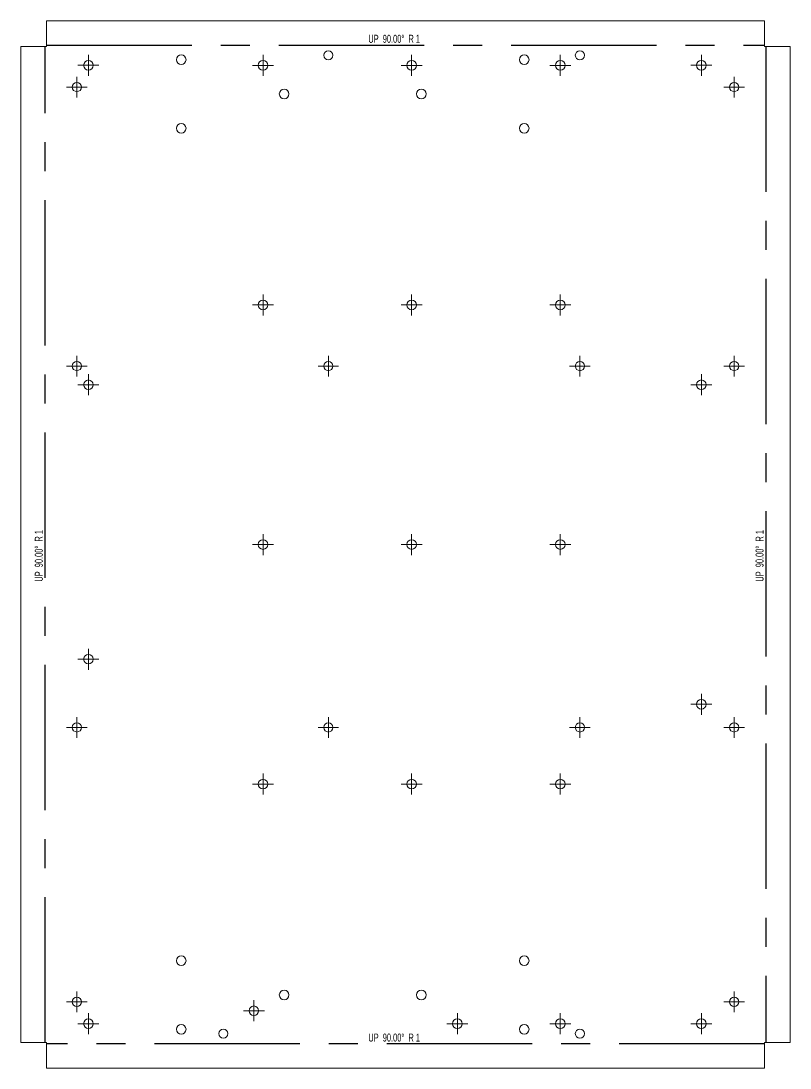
# Model space of a CAD drawing. Header units: millimetres. Extents: x 0 to 6132, y 1 to 2971.
# Drawn here: x 4450 to 6132, y 295 to 2584 of the extents above; entities that cross this region are included whole.
import ezdxf

# ---------------------------------------------------------------- set-up
doc = ezdxf.new("R2010")
doc.units = ezdxf.units.MM
doc.header["$LTSCALE"] = 5
doc.linetypes.add('CENTERX2', pattern=[20.32, 12.7, -2.54, 2.54, -2.54])
doc.styles.add('SLDTEXTSTYLE2', font='TXT', dxfattribs={"width": 0.671875})

# ---------------------------------------------------------------- blocks, each defined once
blk = doc.blocks.new('SW_CENTERMARKSYMBOL_35')
at = {"color": 0, "linetype": 'Continuous', "lineweight": 0, "ltscale": 5}
for p, q in [((0, 12.5), (0, 23)), ((-12.5, 0), (-23, 0)), ((0, 0), (-12.5, 0)), ((0, 0), (0, 12.5)), ((0, 0), (0, -12.5)), ((0, 0), (12.5, 0)), ((12.5, 0), (23, 0)), ((0, -12.5), (0, -23))]:
    blk.add_line(p, q, dxfattribs=at)
blk = doc.blocks.new('SW_CENTERMARKSYMBOL_36')
at = {"color": 0, "linetype": 'Continuous', "lineweight": 0, "ltscale": 5}
for p, q in [((0, 12.5), (0, 23)), ((-12.5, 0), (-23, 0)), ((0, 0), (-12.5, 0)), ((0, 0), (0, 12.5)), ((0, 0), (0, -12.5)), ((0, 0), (12.5, 0)), ((12.5, 0), (23, 0)), ((0, -12.5), (0, -23))]:
    blk.add_line(p, q, dxfattribs=at)
blk = doc.blocks.new('SW_CENTERMARKSYMBOL_37')
at = {"color": 0, "linetype": 'Continuous', "lineweight": 0, "ltscale": 5}
for p, q in [((0, 12.5), (0, 23)), ((-12.5, 0), (-23, 0)), ((0, 0), (-12.5, 0)), ((0, 0), (0, 12.5)), ((0, 0), (0, -12.5)), ((0, 0), (12.5, 0)), ((12.5, 0), (23, 0)), ((0, -12.5), (0, -23))]:
    blk.add_line(p, q, dxfattribs=at)
blk = doc.blocks.new('SW_CENTERMARKSYMBOL_38')
at = {"color": 0, "linetype": 'Continuous', "lineweight": 0, "ltscale": 5}
for p, q in [((0, 12.5), (0, 23)), ((-12.5, 0), (-23, 0)), ((0, 0), (-12.5, 0)), ((0, 0), (0, 12.5)), ((0, 0), (0, -12.5)), ((0, 0), (12.5, 0)), ((12.5, 0), (23, 0)), ((0, -12.5), (0, -23))]:
    blk.add_line(p, q, dxfattribs=at)
blk = doc.blocks.new('SW_CENTERMARKSYMBOL_39')
at = {"color": 0, "linetype": 'Continuous', "lineweight": 0, "ltscale": 5}
for p, q in [((0, 12.5), (0, 23)), ((-12.5, 0), (-23, 0)), ((0, 0), (-12.5, 0)), ((0, 0), (0, 12.5)), ((0, 0), (0, -12.5)), ((0, 0), (12.5, 0)), ((12.5, 0), (23, 0)), ((0, -12.5), (0, -23))]:
    blk.add_line(p, q, dxfattribs=at)
blk = doc.blocks.new('SW_CENTERMARKSYMBOL_40')
at = {"color": 0, "linetype": 'Continuous', "lineweight": 0, "ltscale": 5}
for p, q in [((0, 12.5), (0, 23)), ((-12.5, 0), (-23, 0)), ((0, 0), (-12.5, 0)), ((0, 0), (0, 12.5)), ((0, 0), (0, -12.5)), ((0, 0), (12.5, 0)), ((12.5, 0), (23, 0)), ((0, -12.5), (0, -23))]:
    blk.add_line(p, q, dxfattribs=at)
blk = doc.blocks.new('SW_CENTERMARKSYMBOL_41')
at = {"color": 0, "linetype": 'Continuous', "lineweight": 0, "ltscale": 5}
for p, q in [((0, 12.5), (0, 23)), ((-12.5, 0), (-23, 0)), ((0, 0), (-12.5, 0)), ((0, 0), (0, 12.5)), ((0, 0), (0, -12.5)), ((0, 0), (12.5, 0)), ((12.5, 0), (23, 0)), ((0, -12.5), (0, -23))]:
    blk.add_line(p, q, dxfattribs=at)
blk = doc.blocks.new('SW_CENTERMARKSYMBOL_42')
at = {"color": 0, "linetype": 'Continuous', "lineweight": 0, "ltscale": 5}
for p, q in [((0, 12.5), (0, 23)), ((-12.5, 0), (-23, 0)), ((0, 0), (-12.5, 0)), ((0, 0), (0, 12.5)), ((0, 0), (0, -12.5)), ((0, 0), (12.5, 0)), ((12.5, 0), (23, 0)), ((0, -12.5), (0, -23))]:
    blk.add_line(p, q, dxfattribs=at)
blk = doc.blocks.new('SW_CENTERMARKSYMBOL_43')
at = {"color": 0, "linetype": 'Continuous', "lineweight": 0, "ltscale": 5}
for p, q in [((0, 12.5), (0, 23)), ((-12.5, 0), (-23, 0)), ((0, 0), (-12.5, 0)), ((0, 0), (0, 12.5)), ((0, 0), (0, -12.5)), ((0, 0), (12.5, 0)), ((12.5, 0), (23, 0)), ((0, -12.5), (0, -23))]:
    blk.add_line(p, q, dxfattribs=at)
blk = doc.blocks.new('SW_CENTERMARKSYMBOL_44')
at = {"color": 0, "linetype": 'Continuous', "lineweight": 0, "ltscale": 5}
for p, q in [((0, 12.5), (0, 23)), ((-12.5, 0), (-23, 0)), ((0, 0), (-12.5, 0)), ((0, 0), (0, 12.5)), ((0, 0), (0, -12.5)), ((0, 0), (12.5, 0)), ((12.5, 0), (23, 0)), ((0, -12.5), (0, -23))]:
    blk.add_line(p, q, dxfattribs=at)
blk = doc.blocks.new('SW_CENTERMARKSYMBOL_45')
at = {"color": 0, "linetype": 'Continuous', "lineweight": 0, "ltscale": 5}
for p, q in [((0, 12.5), (0, 23)), ((-12.5, 0), (-23, 0)), ((0, 0), (-12.5, 0)), ((0, 0), (0, 12.5)), ((0, 0), (0, -12.5)), ((0, 0), (12.5, 0)), ((12.5, 0), (23, 0)), ((0, -12.5), (0, -23))]:
    blk.add_line(p, q, dxfattribs=at)
blk = doc.blocks.new('SW_CENTERMARKSYMBOL_46')
at = {"color": 0, "linetype": 'Continuous', "lineweight": 0, "ltscale": 5}
for p, q in [((0, 12.5), (0, 23)), ((-12.5, 0), (-23, 0)), ((0, 0), (-12.5, 0)), ((0, 0), (0, 12.5)), ((0, 0), (0, -12.5)), ((0, 0), (12.5, 0)), ((12.5, 0), (23, 0)), ((0, -12.5), (0, -23))]:
    blk.add_line(p, q, dxfattribs=at)
blk = doc.blocks.new('SW_CENTERMARKSYMBOL_47')
at = {"color": 0, "linetype": 'Continuous', "lineweight": 0, "ltscale": 5}
for p, q in [((0, 12.5), (0, 23)), ((-12.5, 0), (-23, 0)), ((0, 0), (-12.5, 0)), ((0, 0), (0, 12.5)), ((0, 0), (0, -12.5)), ((0, 0), (12.5, 0)), ((12.5, 0), (23, 0)), ((0, -12.5), (0, -23))]:
    blk.add_line(p, q, dxfattribs=at)
blk = doc.blocks.new('SW_CENTERMARKSYMBOL_48')
at = {"color": 0, "linetype": 'Continuous', "lineweight": 0, "ltscale": 5}
for p, q in [((0, 12.5), (0, 23)), ((-12.5, 0), (-23, 0)), ((0, 0), (-12.5, 0)), ((0, 0), (0, 12.5)), ((0, 0), (0, -12.5)), ((0, 0), (12.5, 0)), ((12.5, 0), (23, 0)), ((0, -12.5), (0, -23))]:
    blk.add_line(p, q, dxfattribs=at)
blk = doc.blocks.new('SW_CENTERMARKSYMBOL_49')
at = {"color": 0, "linetype": 'Continuous', "lineweight": 0, "ltscale": 5}
for p, q in [((0, 12.5), (0, 23)), ((-12.5, 0), (-23, 0)), ((0, 0), (-12.5, 0)), ((0, 0), (0, 12.5)), ((0, 0), (0, -12.5)), ((0, 0), (12.5, 0)), ((12.5, 0), (23, 0)), ((0, -12.5), (0, -23))]:
    blk.add_line(p, q, dxfattribs=at)
blk = doc.blocks.new('SW_CENTERMARKSYMBOL_50')
at = {"color": 0, "linetype": 'Continuous', "lineweight": 0, "ltscale": 5}
for p, q in [((0, 12.5), (0, 23)), ((-12.5, 0), (-23, 0)), ((0, 0), (-12.5, 0)), ((0, 0), (0, 12.5)), ((0, 0), (0, -12.5)), ((0, 0), (12.5, 0)), ((12.5, 0), (23, 0)), ((0, -12.5), (0, -23))]:
    blk.add_line(p, q, dxfattribs=at)
blk = doc.blocks.new('SW_CENTERMARKSYMBOL_51')
at = {"color": 0, "linetype": 'Continuous', "lineweight": 0, "ltscale": 5}
for p, q in [((0, 12.5), (0, 23)), ((-12.5, 0), (-23, 0)), ((0, 0), (-12.5, 0)), ((0, 0), (0, 12.5)), ((0, 0), (0, -12.5)), ((0, 0), (12.5, 0)), ((12.5, 0), (23, 0)), ((0, -12.5), (0, -23))]:
    blk.add_line(p, q, dxfattribs=at)
blk = doc.blocks.new('SW_CENTERMARKSYMBOL_52')
at = {"color": 0, "linetype": 'Continuous', "lineweight": 0, "ltscale": 5}
for p, q in [((0, 12.5), (0, 23)), ((-12.5, 0), (-23, 0)), ((0, 0), (-12.5, 0)), ((0, 0), (0, 12.5)), ((0, 0), (0, -12.5)), ((0, 0), (12.5, 0)), ((12.5, 0), (23, 0)), ((0, -12.5), (0, -23))]:
    blk.add_line(p, q, dxfattribs=at)
blk = doc.blocks.new('SW_CENTERMARKSYMBOL_53')
at = {"color": 0, "linetype": 'Continuous', "lineweight": 0, "ltscale": 5}
for p, q in [((0, 12.5), (0, 23)), ((-12.5, 0), (-23, 0)), ((0, 0), (-12.5, 0)), ((0, 0), (0, 12.5)), ((0, 0), (0, -12.5)), ((0, 0), (12.5, 0)), ((12.5, 0), (23, 0)), ((0, -12.5), (0, -23))]:
    blk.add_line(p, q, dxfattribs=at)
blk = doc.blocks.new('SW_CENTERMARKSYMBOL_54')
at = {"color": 0, "linetype": 'Continuous', "lineweight": 0, "ltscale": 5}
for p, q in [((0, 12.5), (0, 23)), ((-12.5, 0), (-23, 0)), ((0, 0), (-12.5, 0)), ((0, 0), (0, 12.5)), ((0, 0), (0, -12.5)), ((0, 0), (12.5, 0)), ((12.5, 0), (23, 0)), ((0, -12.5), (0, -23))]:
    blk.add_line(p, q, dxfattribs=at)
blk = doc.blocks.new('SW_CENTERMARKSYMBOL_55')
at = {"color": 0, "linetype": 'Continuous', "lineweight": 0, "ltscale": 5}
for p, q in [((0, 12.5), (0, 23)), ((-12.5, 0), (-23, 0)), ((0, 0), (-12.5, 0)), ((0, 0), (0, 12.5)), ((0, 0), (0, -12.5)), ((0, 0), (12.5, 0)), ((12.5, 0), (23, 0)), ((0, -12.5), (0, -23))]:
    blk.add_line(p, q, dxfattribs=at)
blk = doc.blocks.new('SW_CENTERMARKSYMBOL_56')
at = {"color": 0, "linetype": 'Continuous', "lineweight": 0, "ltscale": 5}
for p, q in [((0, 12.5), (0, 23)), ((-12.5, 0), (-23, 0)), ((0, 0), (-12.5, 0)), ((0, 0), (0, 12.5)), ((0, 0), (0, -12.5)), ((0, 0), (12.5, 0)), ((12.5, 0), (23, 0)), ((0, -12.5), (0, -23))]:
    blk.add_line(p, q, dxfattribs=at)
blk = doc.blocks.new('SW_CENTERMARKSYMBOL_57')
at = {"color": 0, "linetype": 'Continuous', "lineweight": 0, "ltscale": 5}
for p, q in [((-12.5, 0), (-22.5, 0)), ((0, 0), (-12.5, 0)), ((0, 12.5), (0, 22.5)), ((0, 0), (0, 12.5)), ((0, 0), (0, -12.5)), ((0, 0), (12.5, 0)), ((12.5, 0), (22.5, 0)), ((0, -12.5), (0, -22.5))]:
    blk.add_line(p, q, dxfattribs=at)
blk = doc.blocks.new('SW_CENTERMARKSYMBOL_58')
at = {"color": 0, "linetype": 'Continuous', "lineweight": 0, "ltscale": 5}
for p, q in [((-12.5, 0), (-22.5, 0)), ((0, 0), (-12.5, 0)), ((0, 12.5), (0, 22.5)), ((0, 0), (0, 12.5)), ((0, 0), (0, -12.5)), ((0, 0), (12.5, 0)), ((12.5, 0), (22.5, 0)), ((0, -12.5), (0, -22.5))]:
    blk.add_line(p, q, dxfattribs=at)
blk = doc.blocks.new('SW_CENTERMARKSYMBOL_59')
at = {"color": 0, "linetype": 'Continuous', "lineweight": 0, "ltscale": 5}
for p, q in [((-12.5, 0), (-22.5, 0)), ((0, 0), (-12.5, 0)), ((0, 12.5), (0, 22.5)), ((0, 0), (0, 12.5)), ((0, 0), (0, -12.5)), ((0, 0), (12.5, 0)), ((12.5, 0), (22.5, 0)), ((0, -12.5), (0, -22.5))]:
    blk.add_line(p, q, dxfattribs=at)
blk = doc.blocks.new('SW_CENTERMARKSYMBOL_60')
at = {"color": 0, "linetype": 'Continuous', "lineweight": 0, "ltscale": 5}
for p, q in [((-12.5, 0), (-22.5, 0)), ((0, 0), (-12.5, 0)), ((0, 12.5), (0, 22.5)), ((0, 0), (0, 12.5)), ((0, 0), (0, -12.5)), ((0, 0), (12.5, 0)), ((12.5, 0), (22.5, 0)), ((0, -12.5), (0, -22.5))]:
    blk.add_line(p, q, dxfattribs=at)
blk = doc.blocks.new('SW_CENTERMARKSYMBOL_61')
at = {"color": 0, "linetype": 'Continuous', "lineweight": 0, "ltscale": 5}
for p, q in [((-12.5, 0), (-22.5, 0)), ((0, 0), (-12.5, 0)), ((0, 12.5), (0, 22.5)), ((0, 0), (0, 12.5)), ((0, 0), (0, -12.5)), ((0, 0), (12.5, 0)), ((12.5, 0), (22.5, 0)), ((0, -12.5), (0, -22.5))]:
    blk.add_line(p, q, dxfattribs=at)
blk = doc.blocks.new('SW_CENTERMARKSYMBOL_62')
at = {"color": 0, "linetype": 'Continuous', "lineweight": 0, "ltscale": 5}
for p, q in [((-12.5, 0), (-22.5, 0)), ((0, 0), (-12.5, 0)), ((0, 12.5), (0, 22.5)), ((0, 0), (0, 12.5)), ((0, 0), (0, -12.5)), ((0, 0), (12.5, 0)), ((12.5, 0), (22.5, 0)), ((0, -12.5), (0, -22.5))]:
    blk.add_line(p, q, dxfattribs=at)
blk = doc.blocks.new('SW_CENTERMARKSYMBOL_63')
at = {"color": 0, "linetype": 'Continuous', "lineweight": 0, "ltscale": 5}
for p, q in [((-12.5, 0), (-22.5, 0)), ((0, 0), (-12.5, 0)), ((0, 12.5), (0, 22.5)), ((0, 0), (0, 12.5)), ((0, 0), (0, -12.5)), ((0, 0), (12.5, 0)), ((12.5, 0), (22.5, 0)), ((0, -12.5), (0, -22.5))]:
    blk.add_line(p, q, dxfattribs=at)
blk = doc.blocks.new('SW_CENTERMARKSYMBOL_64')
at = {"color": 0, "linetype": 'Continuous', "lineweight": 0, "ltscale": 5}
for p, q in [((-12.5, 0), (-22.5, 0)), ((0, 0), (-12.5, 0)), ((0, 12.5), (0, 22.5)), ((0, 0), (0, 12.5)), ((0, 0), (0, -12.5)), ((0, 0), (12.5, 0)), ((12.5, 0), (22.5, 0)), ((0, -12.5), (0, -22.5))]:
    blk.add_line(p, q, dxfattribs=at)
blk = doc.blocks.new('SW_CENTERMARKSYMBOL_65')
at = {"color": 0, "linetype": 'Continuous', "lineweight": 0, "ltscale": 5}
for p, q in [((-12.5, 0), (-22.5, 0)), ((0, 0), (-12.5, 0)), ((0, 12.5), (0, 22.5)), ((0, 0), (0, 12.5)), ((0, 0), (0, -12.5)), ((0, 0), (12.5, 0)), ((12.5, 0), (22.5, 0)), ((0, -12.5), (0, -22.5))]:
    blk.add_line(p, q, dxfattribs=at)
blk = doc.blocks.new('SW_CENTERMARKSYMBOL_66')
at = {"color": 0, "linetype": 'Continuous', "lineweight": 0, "ltscale": 5}
for p, q in [((-12.5, 0), (-22.5, 0)), ((0, 0), (-12.5, 0)), ((0, 12.5), (0, 22.5)), ((0, 0), (0, 12.5)), ((0, 0), (0, -12.5)), ((0, 0), (12.5, 0)), ((12.5, 0), (22.5, 0)), ((0, -12.5), (0, -22.5))]:
    blk.add_line(p, q, dxfattribs=at)
blk = doc.blocks.new('SW_CENTERMARKSYMBOL_67')
at = {"color": 0, "linetype": 'Continuous', "lineweight": 0, "ltscale": 5}
for p, q in [((-12.5, 0), (-22.5, 0)), ((0, 0), (-12.5, 0)), ((0, 12.5), (0, 22.5)), ((0, 0), (0, 12.5)), ((0, 0), (0, -12.5)), ((0, 0), (12.5, 0)), ((12.5, 0), (22.5, 0)), ((0, -12.5), (0, -22.5))]:
    blk.add_line(p, q, dxfattribs=at)
blk = doc.blocks.new('SW_CENTERMARKSYMBOL_68')
at = {"color": 0, "linetype": 'Continuous', "lineweight": 0, "ltscale": 5}
for p, q in [((-12.5, 0), (-22.5, 0)), ((0, 0), (-12.5, 0)), ((0, 12.5), (0, 22.5)), ((0, 0), (0, 12.5)), ((0, 0), (0, -12.5)), ((0, 0), (12.5, 0)), ((12.5, 0), (22.5, 0)), ((0, -12.5), (0, -22.5))]:
    blk.add_line(p, q, dxfattribs=at)
blk = doc.blocks.new('SW_CENTERMARKSYMBOL_69')
at = {"color": 0, "linetype": 'Continuous', "lineweight": 0, "ltscale": 5}
for p, q in [((0, 12.5), (0, 23)), ((-12.5, 0), (-23, 0)), ((0, 0), (-12.5, 0)), ((0, 0), (0, 12.5)), ((0, 0), (0, -12.5)), ((0, 0), (12.5, 0)), ((12.5, 0), (23, 0)), ((0, -12.5), (0, -23))]:
    blk.add_line(p, q, dxfattribs=at)
blk = doc.blocks.new('SW_CENTERMARKSYMBOL_70')
at = {"color": 0, "linetype": 'Continuous', "lineweight": 0, "ltscale": 5}
for p, q in [((0, 12.5), (0, 23)), ((-12.5, 0), (-23, 0)), ((0, 0), (-12.5, 0)), ((0, 0), (0, 12.5)), ((0, 0), (0, -12.5)), ((0, 0), (12.5, 0)), ((12.5, 0), (23, 0)), ((0, -12.5), (0, -23))]:
    blk.add_line(p, q, dxfattribs=at)
blk = doc.blocks.new('SW_CENTERMARKSYMBOL_71')
at = {"color": 0, "linetype": 'Continuous', "lineweight": 0, "ltscale": 5}
for p, q in [((0, 12.5), (0, 23)), ((-12.5, 0), (-23, 0)), ((0, 0), (-12.5, 0)), ((0, 0), (0, 12.5)), ((0, 0), (0, -12.5)), ((0, 0), (12.5, 0)), ((12.5, 0), (23, 0)), ((0, -12.5), (0, -23))]:
    blk.add_line(p, q, dxfattribs=at)
blk = doc.blocks.new('SW_CENTERMARKSYMBOL_72')
at = {"color": 0, "linetype": 'Continuous', "lineweight": 0, "ltscale": 5}
for p, q in [((0, 12.5), (0, 23)), ((-12.5, 0), (-23, 0)), ((0, 0), (-12.5, 0)), ((0, 0), (0, 12.5)), ((0, 0), (0, -12.5)), ((0, 0), (12.5, 0)), ((12.5, 0), (23, 0)), ((0, -12.5), (0, -23))]:
    blk.add_line(p, q, dxfattribs=at)
blk = doc.blocks.new('SW_CENTERMARKSYMBOL_73')
at = {"color": 0, "linetype": 'Continuous', "lineweight": 0, "ltscale": 5}
for p, q in [((0, 12.5), (0, 23)), ((-12.5, 0), (-23, 0)), ((0, 0), (-12.5, 0)), ((0, 0), (0, 12.5)), ((0, 0), (0, -12.5)), ((0, 0), (12.5, 0)), ((12.5, 0), (23, 0)), ((0, -12.5), (0, -23))]:
    blk.add_line(p, q, dxfattribs=at)
blk = doc.blocks.new('SW_CENTERMARKSYMBOL_74')
at = {"color": 0, "linetype": 'Continuous', "lineweight": 0, "ltscale": 5}
for p, q in [((0, 12.5), (0, 23)), ((-12.5, 0), (-23, 0)), ((0, 0), (-12.5, 0)), ((0, 0), (0, 12.5)), ((0, 0), (0, -12.5)), ((0, 0), (12.5, 0)), ((12.5, 0), (23, 0)), ((0, -12.5), (0, -23))]:
    blk.add_line(p, q, dxfattribs=at)
blk = doc.blocks.new('SW_CENTERMARKSYMBOL_75')
at = {"color": 0, "linetype": 'Continuous', "lineweight": 0, "ltscale": 5}
for p, q in [((0, 12.5), (0, 23)), ((-12.5, 0), (-23, 0)), ((0, 0), (-12.5, 0)), ((0, 0), (0, 12.5)), ((0, 0), (0, -12.5)), ((0, 0), (12.5, 0)), ((12.5, 0), (23, 0)), ((0, -12.5), (0, -23))]:
    blk.add_line(p, q, dxfattribs=at)
blk = doc.blocks.new('SW_CENTERMARKSYMBOL_76')
at = {"color": 0, "linetype": 'Continuous', "lineweight": 0, "ltscale": 5}
for p, q in [((0, 12.5), (0, 23)), ((-12.5, 0), (-23, 0)), ((0, 0), (-12.5, 0)), ((0, 0), (0, 12.5)), ((0, 0), (0, -12.5)), ((0, 0), (12.5, 0)), ((12.5, 0), (23, 0)), ((0, -12.5), (0, -23))]:
    blk.add_line(p, q, dxfattribs=at)
blk = doc.blocks.new('SW_CENTERMARKSYMBOL_77')
at = {"color": 0, "linetype": 'Continuous', "lineweight": 0, "ltscale": 5}
for p, q in [((0, 12.5), (0, 23)), ((-12.5, 0), (-23, 0)), ((0, 0), (-12.5, 0)), ((0, 0), (0, 12.5)), ((0, 0), (0, -12.5)), ((0, 0), (12.5, 0)), ((12.5, 0), (23, 0)), ((0, -12.5), (0, -23))]:
    blk.add_line(p, q, dxfattribs=at)
blk = doc.blocks.new('SW_CENTERMARKSYMBOL_78')
at = {"color": 0, "linetype": 'Continuous', "lineweight": 0, "ltscale": 5}
for p, q in [((0, 12.5), (0, 23)), ((-12.5, 0), (-23, 0)), ((0, 0), (-12.5, 0)), ((0, 0), (0, 12.5)), ((0, 0), (0, -12.5)), ((0, 0), (12.5, 0)), ((12.5, 0), (23, 0)), ((0, -12.5), (0, -23))]:
    blk.add_line(p, q, dxfattribs=at)
blk = doc.blocks.new('SW_CENTERMARKSYMBOL_79')
at = {"color": 0, "linetype": 'Continuous', "lineweight": 0, "ltscale": 5}
for p, q in [((0, 12.5), (0, 23)), ((-12.5, 0), (-23, 0)), ((0, 0), (-12.5, 0)), ((0, 0), (0, 12.5)), ((0, 0), (0, -12.5)), ((0, 0), (12.5, 0)), ((12.5, 0), (23, 0)), ((0, -12.5), (0, -23))]:
    blk.add_line(p, q, dxfattribs=at)
blk = doc.blocks.new('SW_CENTERMARKSYMBOL_80')
at = {"color": 0, "linetype": 'Continuous', "lineweight": 0, "ltscale": 5}
for p, q in [((0, 12.5), (0, 23)), ((-12.5, 0), (-23, 0)), ((0, 0), (-12.5, 0)), ((0, 0), (0, 12.5)), ((0, 0), (0, -12.5)), ((0, 0), (12.5, 0)), ((12.5, 0), (23, 0)), ((0, -12.5), (0, -23))]:
    blk.add_line(p, q, dxfattribs=at)
blk = doc.blocks.new('SW_CENTERMARKSYMBOL_81')
at = {"color": 0, "linetype": 'Continuous', "lineweight": 0, "ltscale": 5}
for p, q in [((0, 12.5), (0, 23)), ((-12.5, 0), (-23, 0)), ((0, 0), (-12.5, 0)), ((0, 0), (0, 12.5)), ((0, 0), (0, -12.5)), ((0, 0), (12.5, 0)), ((12.5, 0), (23, 0)), ((0, -12.5), (0, -23))]:
    blk.add_line(p, q, dxfattribs=at)
blk = doc.blocks.new('SW_CENTERMARKSYMBOL_82')
at = {"color": 0, "linetype": 'Continuous', "lineweight": 0, "ltscale": 5}
for p, q in [((0, 12.5), (0, 23)), ((-12.5, 0), (-23, 0)), ((0, 0), (-12.5, 0)), ((0, 0), (0, 12.5)), ((0, 0), (0, -12.5)), ((0, 0), (12.5, 0)), ((12.5, 0), (23, 0)), ((0, -12.5), (0, -23))]:
    blk.add_line(p, q, dxfattribs=at)
blk = doc.blocks.new('SW_CENTERMARKSYMBOL_83')
at = {"color": 0, "linetype": 'Continuous', "lineweight": 0, "ltscale": 5}
for p, q in [((0, 12.5), (0, 23)), ((-12.5, 0), (-23, 0)), ((0, 0), (-12.5, 0)), ((0, 0), (0, 12.5)), ((0, 0), (0, -12.5)), ((0, 0), (12.5, 0)), ((12.5, 0), (23, 0)), ((0, -12.5), (0, -23))]:
    blk.add_line(p, q, dxfattribs=at)
blk = doc.blocks.new('SW_CENTERMARKSYMBOL_84')
at = {"color": 0, "linetype": 'Continuous', "lineweight": 0, "ltscale": 5}
for p, q in [((0, 12.5), (0, 23)), ((-12.5, 0), (-23, 0)), ((0, 0), (-12.5, 0)), ((0, 0), (0, 12.5)), ((0, 0), (0, -12.5)), ((0, 0), (12.5, 0)), ((12.5, 0), (23, 0)), ((0, -12.5), (0, -23))]:
    blk.add_line(p, q, dxfattribs=at)
blk = doc.blocks.new('SW_CENTERMARKSYMBOL_85')
at = {"color": 0, "linetype": 'Continuous', "lineweight": 0, "ltscale": 5}
for p, q in [((0, 12.5), (0, 23)), ((-12.5, 0), (-23, 0)), ((0, 0), (-12.5, 0)), ((0, 0), (0, 12.5)), ((0, 0), (0, -12.5)), ((0, 0), (12.5, 0)), ((12.5, 0), (23, 0)), ((0, -12.5), (0, -23))]:
    blk.add_line(p, q, dxfattribs=at)
blk = doc.blocks.new('SW_CENTERMARKSYMBOL_86')
at = {"color": 0, "linetype": 'Continuous', "lineweight": 0, "ltscale": 5}
for p, q in [((0, 12.5), (0, 23)), ((-12.5, 0), (-23, 0)), ((0, 0), (-12.5, 0)), ((0, 0), (0, 12.5)), ((0, 0), (0, -12.5)), ((0, 0), (12.5, 0)), ((12.5, 0), (23, 0)), ((0, -12.5), (0, -23))]:
    blk.add_line(p, q, dxfattribs=at)
blk = doc.blocks.new('SW_CENTERMARKSYMBOL_87')
at = {"color": 0, "linetype": 'Continuous', "lineweight": 0, "ltscale": 5}
for p, q in [((0, 12.5), (0, 23)), ((-12.5, 0), (-23, 0)), ((0, 0), (-12.5, 0)), ((0, 0), (0, 12.5)), ((0, 0), (0, -12.5)), ((0, 0), (12.5, 0)), ((12.5, 0), (23, 0)), ((0, -12.5), (0, -23))]:
    blk.add_line(p, q, dxfattribs=at)
blk = doc.blocks.new('SW_CENTERMARKSYMBOL_88')
at = {"color": 0, "linetype": 'Continuous', "lineweight": 0, "ltscale": 5}
for p, q in [((0, 12.5), (0, 23)), ((-12.5, 0), (-23, 0)), ((0, 0), (-12.5, 0)), ((0, 0), (0, 12.5)), ((0, 0), (0, -12.5)), ((0, 0), (12.5, 0)), ((12.5, 0), (23, 0)), ((0, -12.5), (0, -23))]:
    blk.add_line(p, q, dxfattribs=at)
blk = doc.blocks.new('SW_CENTERMARKSYMBOL_89')
at = {"color": 0, "linetype": 'Continuous', "lineweight": 0, "ltscale": 5}
for p, q in [((0, 12.5), (0, 23)), ((-12.5, 0), (-23, 0)), ((0, 0), (-12.5, 0)), ((0, 0), (0, 12.5)), ((0, 0), (0, -12.5)), ((0, 0), (12.5, 0)), ((12.5, 0), (23, 0)), ((0, -12.5), (0, -23))]:
    blk.add_line(p, q, dxfattribs=at)
blk = doc.blocks.new('SW_CENTERMARKSYMBOL_90')
at = {"color": 0, "linetype": 'Continuous', "lineweight": 0, "ltscale": 5}
for p, q in [((0, 12.5), (0, 23)), ((-12.5, 0), (-23, 0)), ((0, 0), (-12.5, 0)), ((0, 0), (0, 12.5)), ((0, 0), (0, -12.5)), ((0, 0), (12.5, 0)), ((12.5, 0), (23, 0)), ((0, -12.5), (0, -23))]:
    blk.add_line(p, q, dxfattribs=at)
blk = doc.blocks.new('SW_CENTERMARKSYMBOL_91')
at = {"color": 0, "linetype": 'Continuous', "lineweight": 0, "ltscale": 5}
for p, q in [((0, 12.5), (0, 23)), ((-12.5, 0), (-23, 0)), ((0, 0), (-12.5, 0)), ((0, 0), (0, 12.5)), ((0, 0), (0, -12.5)), ((0, 0), (12.5, 0)), ((12.5, 0), (23, 0)), ((0, -12.5), (0, -23))]:
    blk.add_line(p, q, dxfattribs=at)
blk = doc.blocks.new('SW_CENTERMARKSYMBOL_92')
at = {"color": 0, "linetype": 'Continuous', "lineweight": 0, "ltscale": 5}
for p, q in [((-12.5, 0), (-22.5, 0)), ((0, 0), (-12.5, 0)), ((0, 12.5), (0, 22.5)), ((0, 0), (0, 12.5)), ((0, 0), (0, -12.5)), ((0, 0), (12.5, 0)), ((12.5, 0), (22.5, 0)), ((0, -12.5), (0, -22.5))]:
    blk.add_line(p, q, dxfattribs=at)
blk = doc.blocks.new('SW_CENTERMARKSYMBOL_93')
at = {"color": 0, "linetype": 'Continuous', "lineweight": 0, "ltscale": 5}
for p, q in [((-12.5, 0), (-22.5, 0)), ((0, 0), (-12.5, 0)), ((0, 12.5), (0, 22.5)), ((0, 0), (0, 12.5)), ((0, 0), (0, -12.5)), ((0, 0), (12.5, 0)), ((12.5, 0), (22.5, 0)), ((0, -12.5), (0, -22.5))]:
    blk.add_line(p, q, dxfattribs=at)
blk = doc.blocks.new('SW_CENTERMARKSYMBOL_94')
at = {"color": 0, "linetype": 'Continuous', "lineweight": 0, "ltscale": 5}
for p, q in [((-12.5, 0), (-22.5, 0)), ((0, 0), (-12.5, 0)), ((0, 12.5), (0, 22.5)), ((0, 0), (0, 12.5)), ((0, 0), (0, -12.5)), ((0, 0), (12.5, 0)), ((12.5, 0), (22.5, 0)), ((0, -12.5), (0, -22.5))]:
    blk.add_line(p, q, dxfattribs=at)
blk = doc.blocks.new('SW_CENTERMARKSYMBOL_95')
at = {"color": 0, "linetype": 'Continuous', "lineweight": 0, "ltscale": 5}
for p, q in [((-12.5, 0), (-22.5, 0)), ((0, 0), (-12.5, 0)), ((0, 12.5), (0, 22.5)), ((0, 0), (0, 12.5)), ((0, 0), (0, -12.5)), ((0, 0), (12.5, 0)), ((12.5, 0), (22.5, 0)), ((0, -12.5), (0, -22.5))]:
    blk.add_line(p, q, dxfattribs=at)
blk = doc.blocks.new('SW_CENTERMARKSYMBOL_96')
at = {"color": 0, "linetype": 'Continuous', "lineweight": 0, "ltscale": 5}
for p, q in [((-12.5, 0), (-22.5, 0)), ((0, 0), (-12.5, 0)), ((0, 12.5), (0, 22.5)), ((0, 0), (0, 12.5)), ((0, 0), (0, -12.5)), ((0, 0), (12.5, 0)), ((12.5, 0), (22.5, 0)), ((0, -12.5), (0, -22.5))]:
    blk.add_line(p, q, dxfattribs=at)
blk = doc.blocks.new('SW_CENTERMARKSYMBOL_97')
at = {"color": 0, "linetype": 'Continuous', "lineweight": 0, "ltscale": 5}
for p, q in [((-12.5, 0), (-22.5, 0)), ((0, 0), (-12.5, 0)), ((0, 12.5), (0, 22.5)), ((0, 0), (0, 12.5)), ((0, 0), (0, -12.5)), ((0, 0), (12.5, 0)), ((12.5, 0), (22.5, 0)), ((0, -12.5), (0, -22.5))]:
    blk.add_line(p, q, dxfattribs=at)
blk = doc.blocks.new('SW_CENTERMARKSYMBOL_98')
at = {"color": 0, "linetype": 'Continuous', "lineweight": 0, "ltscale": 5}
for p, q in [((-12.5, 0), (-22.5, 0)), ((0, 0), (-12.5, 0)), ((0, 12.5), (0, 22.5)), ((0, 0), (0, 12.5)), ((0, 0), (0, -12.5)), ((0, 0), (12.5, 0)), ((12.5, 0), (22.5, 0)), ((0, -12.5), (0, -22.5))]:
    blk.add_line(p, q, dxfattribs=at)
blk = doc.blocks.new('SW_CENTERMARKSYMBOL_99')
at = {"color": 0, "linetype": 'Continuous', "lineweight": 0, "ltscale": 5}
for p, q in [((-12.5, 0), (-22.5, 0)), ((0, 0), (-12.5, 0)), ((0, 12.5), (0, 22.5)), ((0, 0), (0, 12.5)), ((0, 0), (0, -12.5)), ((0, 0), (12.5, 0)), ((12.5, 0), (22.5, 0)), ((0, -12.5), (0, -22.5))]:
    blk.add_line(p, q, dxfattribs=at)
blk = doc.blocks.new('SW_CENTERMARKSYMBOL_100')
at = {"color": 0, "linetype": 'Continuous', "lineweight": 0, "ltscale": 5}
for p, q in [((-12.5, 0), (-22.5, 0)), ((0, 0), (-12.5, 0)), ((0, 12.5), (0, 22.5)), ((0, 0), (0, 12.5)), ((0, 0), (0, -12.5)), ((0, 0), (12.5, 0)), ((12.5, 0), (22.5, 0)), ((0, -12.5), (0, -22.5))]:
    blk.add_line(p, q, dxfattribs=at)
blk = doc.blocks.new('SW_CENTERMARKSYMBOL_101')
at = {"color": 0, "linetype": 'Continuous', "lineweight": 0, "ltscale": 5}
for p, q in [((-12.5, 0), (-22.5, 0)), ((0, 0), (-12.5, 0)), ((0, 12.5), (0, 22.5)), ((0, 0), (0, 12.5)), ((0, 0), (0, -12.5)), ((0, 0), (12.5, 0)), ((12.5, 0), (22.5, 0)), ((0, -12.5), (0, -22.5))]:
    blk.add_line(p, q, dxfattribs=at)
blk = doc.blocks.new('SW_CENTERMARKSYMBOL_102')
at = {"color": 0, "linetype": 'Continuous', "lineweight": 0, "ltscale": 5}
for p, q in [((-12.5, 0), (-22.5, 0)), ((0, 0), (-12.5, 0)), ((0, 12.5), (0, 22.5)), ((0, 0), (0, 12.5)), ((0, 0), (0, -12.5)), ((0, 0), (12.5, 0)), ((12.5, 0), (22.5, 0)), ((0, -12.5), (0, -22.5))]:
    blk.add_line(p, q, dxfattribs=at)
blk = doc.blocks.new('SW_CENTERMARKSYMBOL_103')
at = {"color": 0, "linetype": 'Continuous', "lineweight": 0, "ltscale": 5}
for p, q in [((-12.5, 0), (-22.5, 0)), ((0, 0), (-12.5, 0)), ((0, 12.5), (0, 22.5)), ((0, 0), (0, 12.5)), ((0, 0), (0, -12.5)), ((0, 0), (12.5, 0)), ((12.5, 0), (22.5, 0)), ((0, -12.5), (0, -22.5))]:
    blk.add_line(p, q, dxfattribs=at)
blk = doc.blocks.new('SW_CENTERMARKSYMBOL_104')
at = {"color": 0, "linetype": 'Continuous', "lineweight": 0, "ltscale": 5}
for p, q in [((0, 12.5), (0, 23)), ((-12.5, 0), (-23, 0)), ((0, 0), (-12.5, 0)), ((0, 0), (0, 12.5)), ((0, 0), (0, -12.5)), ((0, 0), (12.5, 0)), ((12.5, 0), (23, 0)), ((0, -12.5), (0, -23))]:
    blk.add_line(p, q, dxfattribs=at)

msp = doc.modelspace()

# ---------------------------------------------------------------- linework, layer by layer
at = {"color": 7, "linetype": 'Continuous', "lineweight": 15, "ltscale": 5}
for p, q in [((4506.1, 2528.1), (4506.1, 2584.2)), ((4506.1, 2584.2), (6075.7, 2584.2)), ((6075.7, 2528.1), (6075.7, 2584.2)), ((4450, 350.8), (4450, 2528.1)), ((4506.1, 2528.1), (4450, 2528.1)), ((6075.7, 2528.1), (6131.7, 2528.1)), ((6131.7, 2528.1), (6131.7, 350.8)), ((4506.1, 350.8), (4450, 350.8)), ((4506.1, 350.8), (4506.1, 294.8)), ((6075.7, 350.8), (6131.7, 350.8)), ((6075.7, 350.8), (6075.7, 294.8)), ((6075.7, 294.8), (4506.1, 294.8))]:
    msp.add_line(p, q, dxfattribs=at)
at = {"color": 7, "linetype": 'CENTERX2', "ltscale": 5}
for p, q in [((4502.9, 350.8), (4502.9, 2528.1)), ((4506.1, 2531.3), (6075.7, 2531.3)), ((6078.9, 2528.1), (6078.9, 350.8)), ((6075.7, 347.6), (4506.1, 347.6))]:
    msp.add_line(p, q, dxfattribs=at)
at = {"color": 7, "linetype": 'Continuous', "lineweight": 15, "ltscale": 25}
for centre, radius in [((5122.2, 2509), 10), ((5672.2, 2509), 10), ((4597.6, 2487.2), 10.5), ((4800.5, 2499.5), 10.5), ((4979.3, 2487.1), 10.5), ((5304.3, 2487.1), 10.5), ((5550.5, 2499.5), 10.5), ((5629.3, 2487.1), 10.5), ((5937.8, 2487.2), 10.5), ((4572.2, 2439.5), 10), ((5025.5, 2424.5), 10.5), ((5325.5, 2424.5), 10.5), ((6009.5, 2439.5), 10), ((4800.5, 2349.5), 10.5), ((5550.5, 2349.5), 10.5), ((4979.3, 1963.3), 10.5), ((5304.3, 1963.3), 10.5), ((5629.3, 1963.3), 10.5), ((4572.2, 1829.5), 10), ((5122.2, 1829.5), 10), ((5672.2, 1829.5), 10), ((6009.5, 1829.5), 10), ((4597.6, 1788.7), 10.5), ((5937.8, 1788.7), 10.5), ((4979.3, 1439.4), 10.5), ((5304.3, 1439.4), 10.5), ((5629.3, 1439.4), 10.5), ((4597.6, 1188.7), 10.5), ((5937.8, 1090.2), 10.5), ((4572.2, 1039.5), 10), ((5122.2, 1039.5), 10), ((5672.2, 1039.5), 10), ((6009.5, 1039.5), 10), ((4979.3, 915.6), 10.5), ((5304.3, 915.6), 10.5), ((5629.3, 915.6), 10.5), ((4800.5, 529.5), 10.5), ((5550.5, 529.5), 10.5), ((5025.5, 454.5), 10.5), ((5325.5, 454.5), 10.5), ((4572.2, 439.5), 10), ((6009.5, 439.5), 10), ((4959.3, 420), 10.5), ((4597.6, 391.7), 10.5), ((4800.5, 379.5), 10.5), ((5404.3, 391.7), 10.5), ((5550.5, 379.5), 10.5), ((5629.3, 391.7), 10.5), ((5937.8, 391.7), 10.5), ((4892.4, 370), 10), ((5672.2, 370), 10)]:
    msp.add_circle(centre, radius, dxfattribs=at)

# ---------------------------------------------------------------- block references
at = {"color": 7, "linetype": 'Continuous', "lineweight": 0, "ltscale": 5}
for name, p in [('SW_CENTERMARKSYMBOL_42', (4597.6, 2487.2)), ('SW_CENTERMARKSYMBOL_77', (4597.6, 2487.2)), ('SW_CENTERMARKSYMBOL_56', (4979.3, 2487.1)), ('SW_CENTERMARKSYMBOL_91', (4979.3, 2487.1)), ('SW_CENTERMARKSYMBOL_52', (5304.3, 2487.1)), ('SW_CENTERMARKSYMBOL_87', (5304.3, 2487.1)), ('SW_CENTERMARKSYMBOL_48', (5629.3, 2487.1)), ('SW_CENTERMARKSYMBOL_83', (5629.3, 2487.1)), ('SW_CENTERMARKSYMBOL_39', (5937.8, 2487.2)), ('SW_CENTERMARKSYMBOL_74', (5937.8, 2487.2)), ('SW_CENTERMARKSYMBOL_61', (4572.2, 2439.5)), ('SW_CENTERMARKSYMBOL_96', (4572.2, 2439.5)), ('SW_CENTERMARKSYMBOL_60', (6009.5, 2439.5)), ('SW_CENTERMARKSYMBOL_95', (6009.5, 2439.5)), ('SW_CENTERMARKSYMBOL_55', (4979.3, 1963.3)), ('SW_CENTERMARKSYMBOL_90', (4979.3, 1963.3)), ('SW_CENTERMARKSYMBOL_51', (5304.3, 1963.3)), ('SW_CENTERMARKSYMBOL_86', (5304.3, 1963.3)), ('SW_CENTERMARKSYMBOL_47', (5629.3, 1963.3)), ('SW_CENTERMARKSYMBOL_82', (5629.3, 1963.3)), ('SW_CENTERMARKSYMBOL_62', (4572.2, 1829.5)), ('SW_CENTERMARKSYMBOL_97', (4572.2, 1829.5)), ('SW_CENTERMARKSYMBOL_66', (5122.2, 1829.5)), ('SW_CENTERMARKSYMBOL_101', (5122.2, 1829.5)), ('SW_CENTERMARKSYMBOL_67', (5672.2, 1829.5)), ('SW_CENTERMARKSYMBOL_102', (5672.2, 1829.5)), ('SW_CENTERMARKSYMBOL_59', (6009.5, 1829.5)), ('SW_CENTERMARKSYMBOL_94', (6009.5, 1829.5)), ('SW_CENTERMARKSYMBOL_43', (4597.6, 1788.7)), ('SW_CENTERMARKSYMBOL_78', (4597.6, 1788.7)), ('SW_CENTERMARKSYMBOL_40', (5937.8, 1788.7)), ('SW_CENTERMARKSYMBOL_75', (5937.8, 1788.7)), ('SW_CENTERMARKSYMBOL_54', (4979.3, 1439.4)), ('SW_CENTERMARKSYMBOL_89', (4979.3, 1439.4)), ('SW_CENTERMARKSYMBOL_50', (5304.3, 1439.4)), ('SW_CENTERMARKSYMBOL_85', (5304.3, 1439.4)), ('SW_CENTERMARKSYMBOL_46', (5629.3, 1439.4)), ('SW_CENTERMARKSYMBOL_81', (5629.3, 1439.4)), ('SW_CENTERMARKSYMBOL_69', (4597.6, 1188.7)), ('SW_CENTERMARKSYMBOL_104', (4597.6, 1188.7)), ('SW_CENTERMARKSYMBOL_41', (5937.8, 1090.2)), ('SW_CENTERMARKSYMBOL_76', (5937.8, 1090.2)), ('SW_CENTERMARKSYMBOL_63', (4572.2, 1039.5)), ('SW_CENTERMARKSYMBOL_98', (4572.2, 1039.5)), ('SW_CENTERMARKSYMBOL_65', (5122.2, 1039.5)), ('SW_CENTERMARKSYMBOL_100', (5122.2, 1039.5)), ('SW_CENTERMARKSYMBOL_68', (5672.2, 1039.5)), ('SW_CENTERMARKSYMBOL_103', (5672.2, 1039.5)), ('SW_CENTERMARKSYMBOL_58', (6009.5, 1039.5)), ('SW_CENTERMARKSYMBOL_93', (6009.5, 1039.5)), ('SW_CENTERMARKSYMBOL_53', (4979.3, 915.6)), ('SW_CENTERMARKSYMBOL_88', (4979.3, 915.6)), ('SW_CENTERMARKSYMBOL_49', (5304.3, 915.6)), ('SW_CENTERMARKSYMBOL_84', (5304.3, 915.6)), ('SW_CENTERMARKSYMBOL_37', (5629.3, 915.6)), ('SW_CENTERMARKSYMBOL_72', (5629.3, 915.6)), ('SW_CENTERMARKSYMBOL_64', (4572.2, 439.5)), ('SW_CENTERMARKSYMBOL_99', (4572.2, 439.5)), ('SW_CENTERMARKSYMBOL_57', (6009.5, 439.5)), ('SW_CENTERMARKSYMBOL_92', (6009.5, 439.5)), ('SW_CENTERMARKSYMBOL_36', (4959.3, 420)), ('SW_CENTERMARKSYMBOL_71', (4959.3, 420)), ('SW_CENTERMARKSYMBOL_44', (4597.6, 391.7)), ('SW_CENTERMARKSYMBOL_79', (4597.6, 391.7)), ('SW_CENTERMARKSYMBOL_35', (5404.3, 391.7)), ('SW_CENTERMARKSYMBOL_70', (5404.3, 391.7)), ('SW_CENTERMARKSYMBOL_38', (5629.3, 391.7)), ('SW_CENTERMARKSYMBOL_73', (5629.3, 391.7)), ('SW_CENTERMARKSYMBOL_45', (5937.8, 391.7)), ('SW_CENTERMARKSYMBOL_80', (5937.8, 391.7))]:
    msp.add_blockref(name, p, dxfattribs=at)

# ---------------------------------------------------------------- texts
at = {"color": 7, "linetype": 'Continuous', "lineweight": 0, "ltscale": 5, "char_height": 17.5, "attachment_point": 1, "style": 'SLDTEXTSTYLE2'}
for insert in [(5209.6, 2553.9), (5209.6, 370.2)]:
    msp.add_mtext('UP  90.00°  R 1 ', dxfattribs=dict(at, insert=insert))
at = {"color": 7, "linetype": 'Continuous', "lineweight": 0, "ltscale": 5, "char_height": 17.5, "attachment_point": 1, "rotation": 90, "style": 'SLDTEXTSTYLE2'}
for insert in [(4480.3, 1358.2), (6056.3, 1358.2)]:
    msp.add_mtext('UP  90.00°  R 1 ', dxfattribs=dict(at, insert=insert))

doc.saveas('drawing.dxf')
